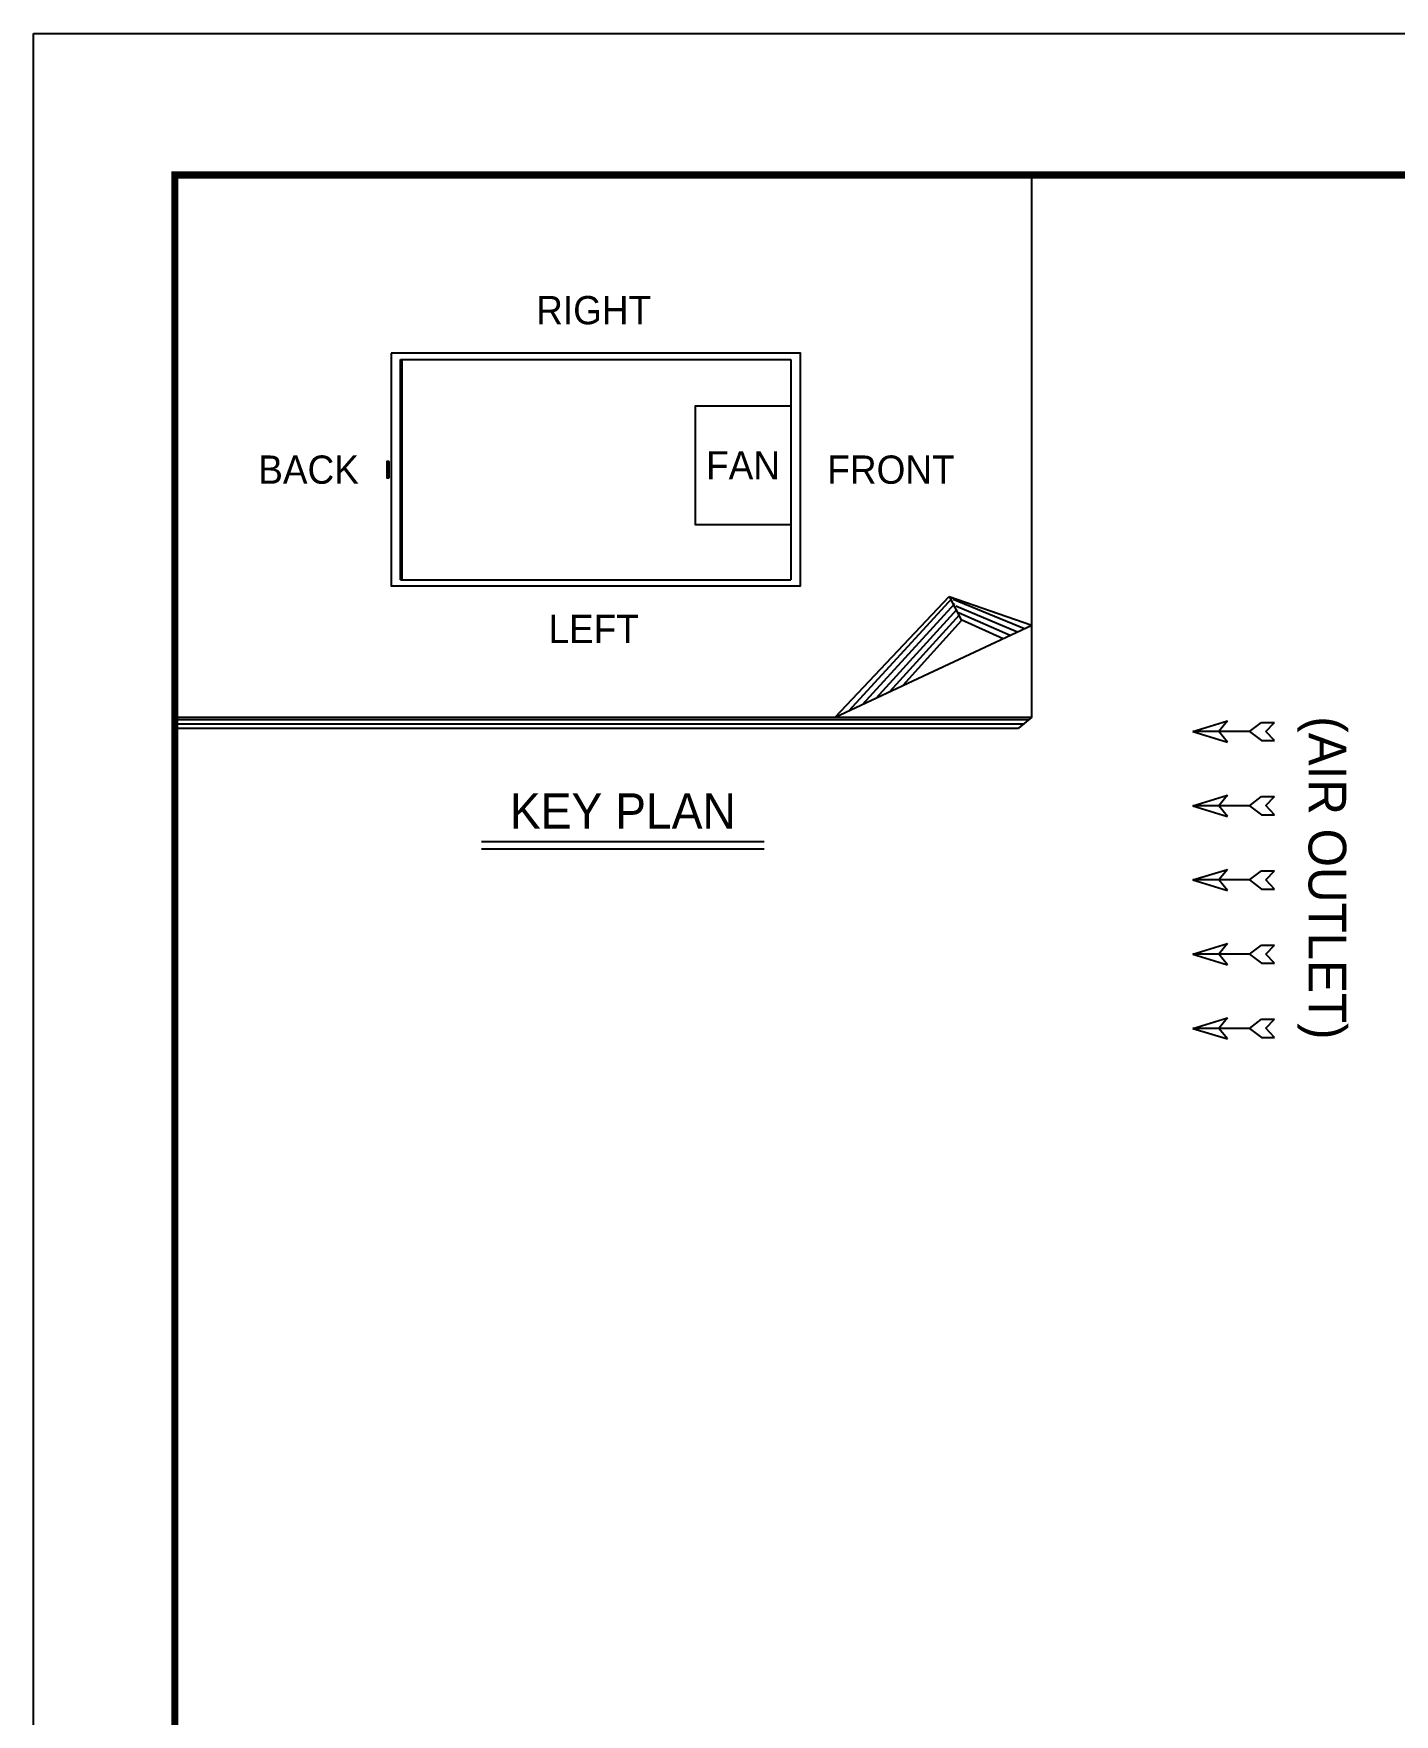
# Model space of a CAD drawing. Header units: millimetres. Extents: x -664082 to 30827, y -141530 to 21962.
# Drawn here: x 1420 to 8161, y 13637 to 21962 of the extents above; entities that cross this region are included whole.
import ezdxf
from ezdxf.enums import TextEntityAlignment as Align

# ---------------------------------------------------------------- set-up
doc = ezdxf.new("R2010")
doc.units = ezdxf.units.MM
for name, color, linetype in [('냉각탑', 4, 'Continuous'), ('냉각탑_box', 1, 'Continuous'), ('냉각탑_dim', 1, 'Continuous'), ('냉각탑_form', 1, 'Continuous'), ('냉각탑_text', 3, 'Continuous')]:
    doc.layers.add(name, color=color, linetype=linetype)
doc.styles.add('돋움', font='Dotum.ttf')

# ---------------------------------------------------------------- blocks, each defined once
blk = doc.blocks.new('화살표 IN OUT')
at = {"layer": '냉각탑_dim'}
for p, q in [((-322.7, 43), (-383.9, 43)), ((-343.1, 0.5), (-383.9, 43)), ((-383.9, -43), (-343.1, 0.5)), ((-266.4, 0), (-322.7, 43)), ((-266.4, 0), (-322.7, -43)), ((-266.4, 0), (0, 0)), ((-163.5, 50), (-121.5, 0)), ((0, 0), (-163.5, 50)), ((-163.5, -50), (-121.5, 0)), ((0, 0), (-163.5, -50)), ((-322.7, -43), (-383.9, -43))]:
    blk.add_line(p, q, dxfattribs=at)

msp = doc.modelspace()

# ---------------------------------------------------------------- linework, layer by layer
at = {"layer": 'Defpoints'}
msp.add_lwpolyline([(1419.7, 21961.7), (30826.9, 21961.7), (30826.9, 1166.6), (1419.7, 1166.6)], close=True, dxfattribs=at)
at = {"layer": '냉각탑', "ltscale": 30}
for p, q in [((3236.6, 19256.1), (3236.6, 20348.5)), ((3236.6, 20348.5), (5171.5, 20348.5)), ((3245.8, 19256.1), (3245.8, 20348.5)), ((5171.5, 20348.5), (5171.5, 19256.1)), ((3236.6, 19256.1), (5171.5, 19256.1))]:
    msp.add_line(p, q, dxfattribs=at)
msp.add_lwpolyline([(3190.6, 20378.4), (3190.6, 19226.2), (5218.6, 19226.2), (5218.6, 20378.4)], close=True, dxfattribs=at)
for points in [[(5171.5, 20116.9), (4697.5, 20116.9), (4697.1, 19530.4), (5171.5, 19530.4)], [(3181.8, 19843.1), (3170.2, 19843.1), (3170.2, 19761.5), (3181.8, 19761.5)], [(3176, 19843.1), (3176, 19761.5)], [(3181.8, 19761.5), (3181.8, 19843.1)]]:
    msp.add_lwpolyline(points, dxfattribs=at)
at = {"layer": '냉각탑_box'}
for p, q in [((6364.8, 18576.4), (6364.8, 21261.5)), ((5390.5, 18576.4), (5955.9, 19174)), ((5458.1, 18608), (5972.5, 19167.2)), ((5955.9, 19174), (6364.8, 19031.6)), ((5955.9, 19174), (6017.4, 19055.2)), ((5974.8, 19161.4), (6329.2, 19015)), ((5525.7, 18639.5), (5983.7, 19139.2)), ((5593.3, 18671.1), (5994.9, 19111.2)), ((5660.8, 18702.7), (6006.1, 19083.2)), ((5988.3, 19127.7), (6293.6, 18998.3)), ((6001.8, 19094), (6258.1, 18981.7)), ((5390.5, 18576.4), (6364.8, 19031.6)), ((5728.4, 18734.3), (6017.4, 19055.2)), ((6015.3, 19060.3), (6222.5, 18965.1)), ((2119.9, 18576.4), (6364.8, 18576.4)), ((2119.9, 18564.7), (6350.6, 18564.7)), ((6364.8, 18576.4), (6298.7, 18521.8)), ((2119.9, 18543.2), (6324.7, 18543.2)), ((2119.9, 18521.8), (6298.7, 18521.8)), ((3639, 17959.9), (5039, 17959.9)), ((3639, 17924.9), (5039, 17924.9))]:
    msp.add_line(p, q, dxfattribs=at)
at = {"layer": '냉각탑_form', "const_width": 35}
msp.add_lwpolyline([(2119.9, 21261.5), (2119.9, 1866.8), (30126.8, 1866.8), (30126.8, 21261.5)], close=True, dxfattribs=at)

# ---------------------------------------------------------------- block references
at = {"layer": '냉각탑_dim', "xscale": -1.04999997375291, "yscale": 1.04999997374806, "zscale": 1.04999997375}
for p in [(7163.4, 18505.1), (7163.4, 18137.6), (7163.4, 17770.1), (7163.4, 17402.6), (7163.4, 17035.1)]:
    msp.add_blockref('화살표 IN OUT', p, dxfattribs=at)

# ---------------------------------------------------------------- texts
at = {"layer": '냉각탑_text', "style": '돋움'}
for s, height, p in [('RIGHT', 140, (4194.5, 20592.1)), ('BACK', 140, (2781.9, 19802.3)), ('FAN', 140, (4934.3, 19823.7)), ('FRONT', 140, (5667.3, 19802.3)), ('LEFT', 140, (4194.5, 19013.3)), ('KEY PLAN', 175, (4339, 18111.6))]:
    msp.add_text(s, height=height, dxfattribs=at).set_placement(p, align=Align.MIDDLE_CENTER)
msp.add_text('(AIR OUTLET)', height=186.667, rotation=270, dxfattribs=at).set_placement((7829.3, 17780.1), align=Align.MIDDLE_CENTER)

doc.saveas('drawing.dxf')
